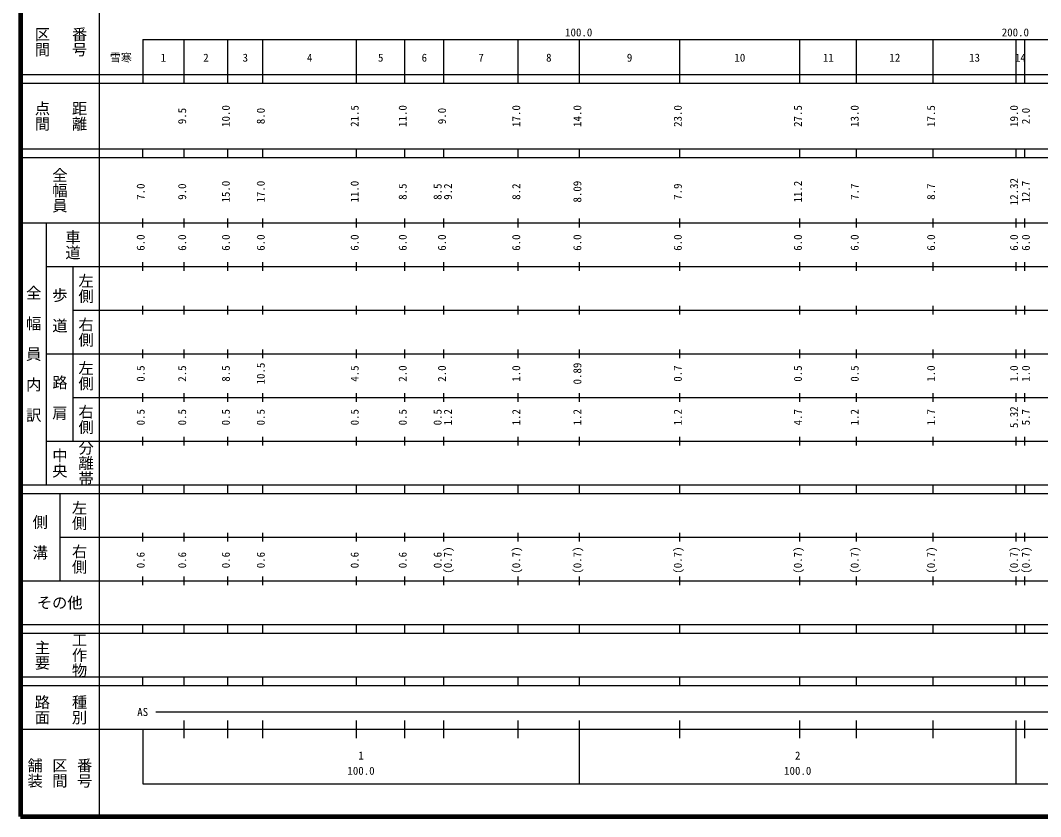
# Model space of a CAD drawing. Units: millimetres on the paper, enlarged 1000 times. Extents: x 40000 to 680000, y 20000 to 380000.
# Drawn here: x 40000 to 273622, y 20000 to 202409 of the extents above; entities that cross this region are included whole.
import ezdxf
from ezdxf.enums import TextEntityAlignment as Align

# ---------------------------------------------------------------- set-up
doc = ezdxf.new("R2010")
doc.units = ezdxf.units.MM
doc.header["$LTSCALE"] = 1000
doc.layers.add('M-TTL', color=2, linetype='Continuous', lineweight=140)
doc.layers.add('M-TTL-BAND', color=7, linetype='Continuous', lineweight=25)
doc.styles.add('@ＭＳ ゴシック', font='')
doc.styles.add('ＭＳ ゴシック', font='')
doc.styles.get('@ＭＳ ゴシック').set_extended_font_data('@MS Gothic')
doc.styles.get('ＭＳ ゴシック').set_extended_font_data('MS Gothic')

msp = doc.modelspace()

# ---------------------------------------------------------------- linework, layer by layer
at = {"layer": 'M-TTL'}
for p, q in [((40000, 380000), (40000, 20000)), ((40000, 20000), (680000, 20000))]:
    msp.add_line(p, q, dxfattribs=at)
at = {"layer": 'M-TTL-BAND'}
for p, q in [((58000, 370000), (58000, 20000)), ((68000, 198000), (579000, 198000)), ((68000, 198000), (68000, 188000)), ((77500, 188000), (77500, 198000)), ((87500, 188000), (87500, 198000)), ((95500, 188000), (95500, 198000)), ((117000, 188000), (117000, 198000)), ((128000, 188000), (128000, 198000)), ((137000, 188000), (137000, 198000)), ((154000, 188000), (154000, 198000)), ((168000, 188000), (168000, 198000)), ((191000, 188000), (191000, 198000)), ((218500, 188000), (218500, 198000)), ((231500, 188000), (231500, 198000)), ((249000, 188000), (249000, 198000)), ((268000, 188000), (268000, 198000)), ((270000, 188000), (270000, 198000)), ((40000, 190000), (579000, 190000)), ((40000, 188000), (579000, 188000)), ((40000, 173000), (579000, 173000)), ((68000, 171000), (68000, 173000)), ((77500, 171000), (77500, 173000)), ((87500, 171000), (87500, 173000)), ((95500, 171000), (95500, 173000)), ((117000, 171000), (117000, 173000)), ((128000, 171000), (128000, 173000)), ((137000, 171000), (137000, 173000)), ((154000, 171000), (154000, 173000)), ((168000, 171000), (168000, 173000)), ((191000, 171000), (191000, 173000)), ((218500, 171000), (218500, 173000)), ((231500, 171000), (231500, 173000)), ((249000, 171000), (249000, 173000)), ((268000, 171000), (268000, 173000)), ((270000, 171000), (270000, 173000)), ((40000, 171000), (579000, 171000)), ((68000, 155000), (68000, 157000)), ((77500, 155000), (77500, 157000)), ((87500, 155000), (87500, 157000)), ((95500, 155000), (95500, 157000)), ((117000, 155000), (117000, 157000)), ((128000, 155000), (128000, 157000)), ((137000, 155000), (137000, 157000)), ((154000, 155000), (154000, 157000)), ((168000, 155000), (168000, 157000)), ((191000, 155000), (191000, 157000)), ((218500, 155000), (218500, 157000)), ((231500, 155000), (231500, 157000)), ((249000, 155000), (249000, 157000)), ((268000, 155000), (268000, 157000)), ((270000, 155000), (270000, 157000)), ((40000, 156000), (579000, 156000)), ((46000, 96000), (46000, 156000)), ((46000, 146000), (579000, 146000)), ((52000, 146000), (52000, 106000)), ((68000, 145000), (68000, 147000)), ((77500, 145000), (77500, 147000)), ((87500, 145000), (87500, 147000)), ((95500, 145000), (95500, 147000)), ((117000, 145000), (117000, 147000)), ((128000, 145000), (128000, 147000)), ((137000, 145000), (137000, 147000)), ((154000, 145000), (154000, 147000)), ((168000, 145000), (168000, 147000)), ((191000, 145000), (191000, 147000)), ((218500, 145000), (218500, 147000)), ((231500, 145000), (231500, 147000)), ((249000, 145000), (249000, 147000)), ((268000, 145000), (268000, 147000)), ((270000, 145000), (270000, 147000)), ((52000, 136000), (579000, 136000)), ((68000, 135000), (68000, 137000)), ((77500, 135000), (77500, 137000)), ((87500, 135000), (87500, 137000)), ((95500, 135000), (95500, 137000)), ((117000, 135000), (117000, 137000)), ((128000, 135000), (128000, 137000)), ((137000, 135000), (137000, 137000)), ((154000, 135000), (154000, 137000)), ((168000, 135000), (168000, 137000)), ((191000, 135000), (191000, 137000)), ((218500, 135000), (218500, 137000)), ((231500, 135000), (231500, 137000)), ((249000, 135000), (249000, 137000)), ((268000, 135000), (268000, 137000)), ((270000, 135000), (270000, 137000)), ((68000, 125000), (68000, 127000)), ((77500, 125000), (77500, 127000)), ((87500, 125000), (87500, 127000)), ((95500, 125000), (95500, 127000)), ((117000, 125000), (117000, 127000)), ((128000, 125000), (128000, 127000)), ((137000, 125000), (137000, 127000)), ((154000, 125000), (154000, 127000)), ((168000, 125000), (168000, 127000)), ((191000, 125000), (191000, 127000)), ((218500, 125000), (218500, 127000)), ((231500, 125000), (231500, 127000)), ((249000, 125000), (249000, 127000)), ((268000, 125000), (268000, 127000)), ((270000, 125000), (270000, 127000)), ((46000, 126000), (579000, 126000)), ((68000, 115000), (68000, 117000)), ((77500, 115000), (77500, 117000)), ((87500, 115000), (87500, 117000)), ((95500, 115000), (95500, 117000)), ((117000, 115000), (117000, 117000)), ((128000, 115000), (128000, 117000)), ((137000, 115000), (137000, 117000)), ((154000, 115000), (154000, 117000)), ((168000, 115000), (168000, 117000)), ((191000, 115000), (191000, 117000)), ((218500, 115000), (218500, 117000)), ((231500, 115000), (231500, 117000)), ((249000, 115000), (249000, 117000)), ((268000, 115000), (268000, 117000)), ((270000, 115000), (270000, 117000)), ((52000, 116000), (579000, 116000)), ((46000, 106000), (579000, 106000)), ((68000, 105000), (68000, 107000)), ((77500, 105000), (77500, 107000)), ((87500, 105000), (87500, 107000)), ((95500, 105000), (95500, 107000)), ((117000, 105000), (117000, 107000)), ((128000, 105000), (128000, 107000)), ((137000, 105000), (137000, 107000)), ((154000, 105000), (154000, 107000)), ((168000, 105000), (168000, 107000)), ((191000, 105000), (191000, 107000)), ((218500, 105000), (218500, 107000)), ((231500, 105000), (231500, 107000)), ((249000, 105000), (249000, 107000)), ((268000, 105000), (268000, 107000)), ((270000, 105000), (270000, 107000)), ((40000, 96000), (579000, 96000)), ((68000, 94000), (68000, 96000)), ((77500, 94000), (77500, 96000)), ((87500, 94000), (87500, 96000)), ((95500, 94000), (95500, 96000)), ((117000, 94000), (117000, 96000)), ((128000, 94000), (128000, 96000)), ((137000, 94000), (137000, 96000)), ((154000, 94000), (154000, 96000)), ((168000, 94000), (168000, 96000)), ((191000, 94000), (191000, 96000)), ((218500, 94000), (218500, 96000)), ((231500, 94000), (231500, 96000)), ((249000, 94000), (249000, 96000)), ((268000, 94000), (268000, 96000)), ((270000, 94000), (270000, 96000)), ((40000, 94000), (579000, 94000)), ((49000, 94000), (49000, 74000)), ((68000, 83000), (68000, 85000)), ((77500, 83000), (77500, 85000)), ((87500, 83000), (87500, 85000)), ((95500, 83000), (95500, 85000)), ((117000, 83000), (117000, 85000)), ((128000, 83000), (128000, 85000)), ((137000, 83000), (137000, 85000)), ((154000, 83000), (154000, 85000)), ((168000, 83000), (168000, 85000)), ((191000, 83000), (191000, 85000)), ((218500, 83000), (218500, 85000)), ((231500, 83000), (231500, 85000)), ((249000, 83000), (249000, 85000)), ((268000, 83000), (268000, 85000)), ((270000, 83000), (270000, 85000)), ((49000, 84000), (579000, 84000)), ((68000, 73000), (68000, 75000)), ((77500, 73000), (77500, 75000)), ((87500, 73000), (87500, 75000)), ((95500, 73000), (95500, 75000)), ((117000, 73000), (117000, 75000)), ((128000, 73000), (128000, 75000)), ((137000, 73000), (137000, 75000)), ((154000, 73000), (154000, 75000)), ((168000, 73000), (168000, 75000)), ((191000, 73000), (191000, 75000)), ((218500, 73000), (218500, 75000)), ((231500, 73000), (231500, 75000)), ((249000, 73000), (249000, 75000)), ((268000, 73000), (268000, 75000)), ((270000, 73000), (270000, 75000)), ((40000, 74000), (579000, 74000)), ((40000, 64000), (579000, 64000)), ((68000, 62000), (68000, 64000)), ((77500, 62000), (77500, 64000)), ((87500, 62000), (87500, 64000)), ((95500, 62000), (95500, 64000)), ((117000, 62000), (117000, 64000)), ((128000, 62000), (128000, 64000)), ((137000, 62000), (137000, 64000)), ((154000, 62000), (154000, 64000)), ((168000, 62000), (168000, 64000)), ((191000, 62000), (191000, 64000)), ((218500, 62000), (218500, 64000)), ((231500, 62000), (231500, 64000)), ((249000, 62000), (249000, 64000)), ((268000, 62000), (268000, 64000)), ((270000, 62000), (270000, 64000)), ((40000, 62000), (579000, 62000)), ((40000, 52000), (579000, 52000)), ((68000, 50000), (68000, 52000)), ((77500, 50000), (77500, 52000)), ((87500, 50000), (87500, 52000)), ((95500, 50000), (95500, 52000)), ((117000, 50000), (117000, 52000)), ((128000, 50000), (128000, 52000)), ((137000, 50000), (137000, 52000)), ((154000, 50000), (154000, 52000)), ((168000, 50000), (168000, 52000)), ((191000, 50000), (191000, 52000)), ((218500, 50000), (218500, 52000)), ((231500, 50000), (231500, 52000)), ((249000, 50000), (249000, 52000)), ((268000, 50000), (268000, 52000)), ((270000, 50000), (270000, 52000)), ((40000, 50000), (579000, 50000)), ((71000, 44000), (565000, 44000)), ((40000, 40000), (579000, 40000)), ((68000, 40000), (68000, 27500)), ((77500, 38000), (77500, 42000)), ((87500, 38000), (87500, 42000)), ((95500, 38000), (95500, 42000)), ((117000, 38000), (117000, 42000)), ((128000, 38000), (128000, 42000)), ((137000, 38000), (137000, 42000)), ((154000, 38000), (154000, 42000)), ((168000, 27500), (168000, 42000)), ((191000, 38000), (191000, 42000)), ((218500, 38000), (218500, 42000)), ((231500, 38000), (231500, 42000)), ((249000, 38000), (249000, 42000)), ((268000, 27500), (268000, 42000)), ((270000, 38000), (270000, 42000)), ((68000, 27500), (579000, 27500))]:
    msp.add_line(p, q, dxfattribs=at)

# ---------------------------------------------------------------- texts
at = {"layer": 'M-TTL-BAND', "style": '@ＭＳ ゴシック'}
for s, p in [('区間', (45000, 197500)), ('番号', (53500, 197500)), ('点間', (45000, 180500)), ('距離', (53500, 180500)), ('全幅員', (49000, 163500)), ('車道', (52000, 151000)), ('左側', (55000, 141000)), ('全\u3000幅\u3000員\u3000内\u3000訳', (43000, 126000)), ('歩\u3000道', (49000, 136000)), ('右側', (55000, 131000)), ('左側', (55000, 121000)), ('路\u3000肩', (49000, 116000)), ('右側', (55000, 111000)), ('分離帯', (55000, 101000)), ('中央', (49000, 101000)), ('左側', (53500, 89000)), ('側\u3000溝', (44500, 84000)), ('右側', (53500, 79000)), ('工作物', (53500, 57000)), ('主要', (45000, 57000)), ('路面', (45000, 44500)), ('種別', (53500, 44500)), ('舗装', (43333, 30000)), ('区間', (49000, 30000)), ('番号', (54667, 30000))]:
    msp.add_text(s, height=2566, rotation=270, dxfattribs=at).set_placement(p, align=Align.MIDDLE_CENTER)
at = {"layer": 'M-TTL-BAND', "style": 'ＭＳ ゴシック'}
for s, p in [('100.0', (167844, 198195)), ('200.0', (267844, 198195)), ('雪寒', (63017, 192405)), ('1', (72750, 192405)), ('2', (82500, 192405)), ('3', (91500, 192405)), ('4', (106250, 192405)), ('5', (122500, 192405)), ('6', (132500, 192405)), ('7', (145500, 192405)), ('8', (161000, 192405)), ('9', (179500, 192405)), ('10', (204750, 192405)), ('11', (225000, 192405)), ('12', (240250, 192405)), ('13', (258500, 192405)), ('14', (269000, 192405)), ('AS', (68000, 42500)), ('1', (118000, 32523)), ('2', (218000, 32523)), ('100.0', (118000, 29033)), ('100.0', (218000, 29033))]:
    msp.add_text(s, height=1833, dxfattribs=at).set_placement(p, align=Align.BOTTOM_CENTER)
for s, p in [('10.0', (88500, 180500)), ('8.0', (96500, 180500)), ('21.5', (118000, 180500)), ('11.0', (129000, 180500)), ('9.0', (138000, 180500)), ('17.0', (155000, 180500)), ('14.0', (169000, 180500)), ('23.0', (192000, 180500)), ('27.5', (219500, 180500)), ('13.0', (232500, 180500)), ('17.5', (250000, 180500)), ('19.0', (269000, 180500)), ('2.0', (271699, 180500)), ('9.5', (78500, 180500)), ('12.32', (269000, 163174)), ('7.0', (69000, 163174)), ('9.0', (78500, 163174)), ('15.0', (88500, 163174)), ('17.0', (96500, 163174)), ('11.0', (118000, 163174)), ('8.5', (129000, 163174)), ('8.5', (137000, 163174)), ('9.2', (139370, 163174)), ('8.2', (155000, 163174)), ('8.09', (169000, 163174)), ('7.9', (192000, 163174)), ('11.2', (219500, 163174)), ('7.7', (232500, 163174)), ('8.7', (250000, 163174)), ('12.7', (271699, 163174)), ('6.0', (69000, 151500)), ('6.0', (78500, 151500)), ('6.0', (88500, 151500)), ('6.0', (96500, 151500)), ('6.0', (118000, 151500)), ('6.0', (129000, 151500)), ('6.0', (138000, 151500)), ('6.0', (155000, 151500)), ('6.0', (169000, 151500)), ('6.0', (192000, 151500)), ('6.0', (219500, 151500)), ('6.0', (232500, 151500)), ('6.0', (250000, 151500)), ('6.0', (269000, 151500)), ('6.0', (271699, 151500)), ('10.5', (96500, 121500)), ('0.89', (169000, 121500)), ('0.5', (69000, 121500)), ('2.5', (78500, 121500)), ('8.5', (88500, 121500)), ('4.5', (118000, 121500)), ('2.0', (129000, 121500)), ('2.0', (138000, 121500)), ('1.0', (155000, 121500)), ('0.7', (192000, 121500)), ('0.5', (219500, 121500)), ('0.5', (232500, 121500)), ('1.0', (250000, 121500)), ('1.0', (269000, 121500)), ('1.0', (271699, 121500)), ('0.5', (69000, 111500)), ('0.5', (78500, 111500)), ('0.5', (88500, 111500)), ('0.5', (96500, 111500)), ('0.5', (118000, 111500)), ('0.5', (129000, 111500)), ('0.5', (137000, 111500)), ('1.2', (139370, 111500)), ('1.2', (155000, 111500)), ('1.2', (169000, 111500)), ('1.2', (192000, 111500)), ('4.7', (219500, 111500)), ('1.2', (232500, 111500)), ('1.7', (250000, 111500)), ('5.32', (269000, 111500)), ('5.7', (271699, 111500)), ('0.6', (69000, 78764)), ('0.6', (78500, 78764)), ('0.6', (88500, 78764)), ('0.6', (96500, 78764)), ('0.6', (118000, 78764)), ('0.6', (129000, 78764)), ('0.6', (137000, 78764)), ('(0.7)', (139370, 78764)), ('(0.7)', (155000, 78764)), ('(0.7)', (169000, 78764)), ('(0.7)', (192000, 78764)), ('(0.7)', (219500, 78764)), ('(0.7)', (232500, 78764)), ('(0.7)', (250000, 78764)), ('(0.7)', (269000, 78764)), ('(0.7)', (271699, 78764))]:
    msp.add_text(s, height=1833, rotation=90, dxfattribs=at).set_placement(p, align=Align.BOTTOM_CENTER)
msp.add_text('その他', height=2566, dxfattribs=at).set_placement((49000, 69000), align=Align.MIDDLE_CENTER)

doc.saveas('drawing.dxf')
